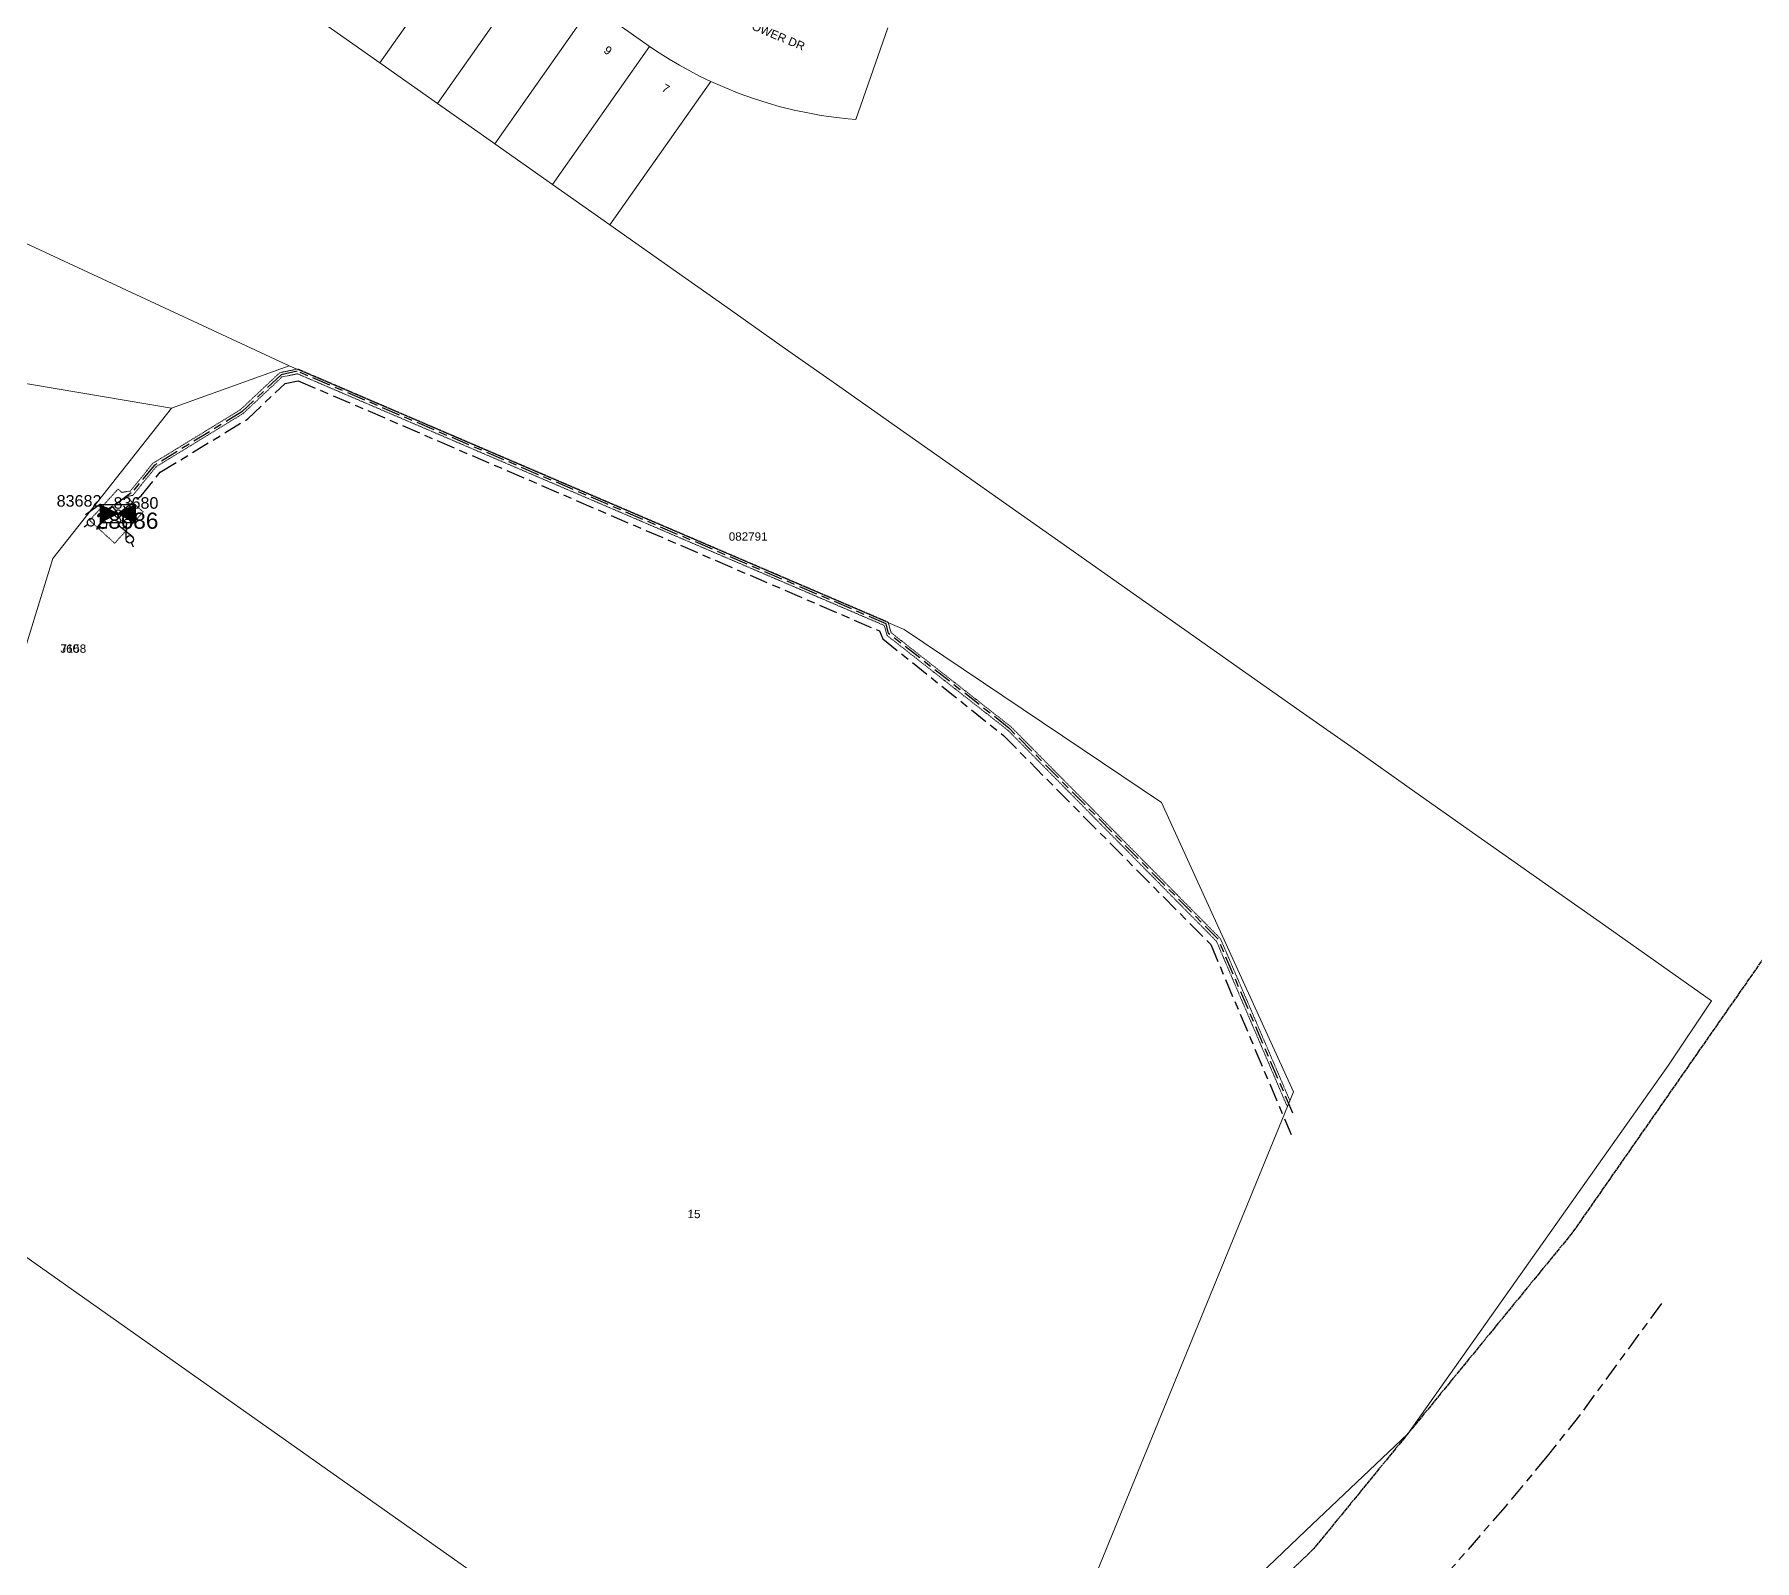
# Model space of a CAD drawing. Header units: metres. Extents: x 299834 to 302538, y 6172833 to 6174390.
# Drawn here: x 301798.2 to 302171, y 6173633.9 to 6173964.7 of the extents above; entities that cross this region are included whole.
import ezdxf
from ezdxf.enums import TextEntityAlignment as Align

# ---------------------------------------------------------------- set-up
doc = ezdxf.new("R2010")
doc.units = ezdxf.units.M
for name, pattern in [('Cable Exist OH', [1, 1, 0]), ('Cable Exist UG', [8.2, 4, -1.2, 1.8, -1.2]), ('HIDDEN', [0.375, 0.25, -0.125]), ('HIDDEN2', [0.1875, 0.125, -0.0625])]:
    doc.linetypes.add(name, pattern=pattern)
doc.layers.get('0').update_dxf_attribs({"color": 6})
for name, color, linetype, lineweight in [('Cadastre Land Parcels_SP_EXT', 9, 'Continuous', 5), ('Cadastre Other Property_SP_EXT', 9, 'HIDDEN', 5), ('Cadastre Roads_SP_EXT', 9, 'Continuous', 5)]:
    doc.layers.add(name, color=color, linetype=linetype, lineweight=lineweight)
for name, color, linetype in [('Equip_HV_EXT', 7, 'Continuous'), ('Equip_LV_EXT', 7, 'Continuous'), ('Mains_HV_EXT', 7, 'Continuous'), ('Mains_TR_EXT', 7, 'Continuous'), ('Sub_SP_EXT', 7, 'Continuous')]:
    doc.layers.add(name, color=color, linetype=linetype)
doc.styles.get("Standard").update_dxf_attribs({"font": 'arial.ttf'})
doc.styles.add('SWITCH_LABEL', font='arial.ttf', dxfattribs={"height": 2.5})

# ---------------------------------------------------------------- blocks, each defined once
blk = doc.blocks.new('SUB_PADMOUNT_EXT')
for points in [[(0, 0), (-3.84, 1.92), (-3.84, -1.92)], [(0, 0), (3.84, 1.92), (3.84, -1.92)]]:
    blk.add_hatch(color=256).paths.add_polyline_path(points)
for p, q in [((3.84, 1.92), (-3.84, -1.92)), ((-3.84, 1.92), (3.84, -1.92))]:
    blk.add_line(p, q)
blk.add_lwpolyline([(-3.84, -1.92), (3.84, -1.92), (3.84, 1.92), (-3.84, 1.92)], close=True)
for tag, height, flags, p in [('ASSET_NUM', 3.5, 8, (2, 2)), ('STREET_CODE', 0.2, 9, (1.5, 0)), ('CONSTRUCTED_VOLTAGE', 0.2, 9, (1.5, -0.2)), ('OPERATING_VOLTAGE', 0.2, 9, (1.5, -0.6)), ('ORIENTATION', 0.2, 9, (1.5, -0.8)), ('OWNED_BY', 0.2, 9, (1.5, -1)), ('OPERATED_BY', 0.2, 9, (1.5, -1.2)), ('SECONDARY_VOLTAGE', 0.2, 9, (1.5, -1.6)), ('STATE', 0.2, 9, (1.5, -1.8)), ('SUBSTATION_TYPE', 0.2, 9, (1.5, -2.2)), ('STREETNAME', 0.2, 9, (1.5, -3)), ('SUBURB', 0.2, 9, (1.5, -3.2)), ('Z', 0.2, 1, (1.5, -3.6)), ('NO_PHASES', 0.2, 9, (1.5, -0.4)), ('MAINTAINED_BY', 0.2, 9, (1.5, -1.4)), ('PARENT', 0.2, 9, (1.5, -2)), ('USAGE', 0.2, 9, (1.5, -2.4)), ('LEGEND', 0.2, 9, (1.5, -2.6)), ('LOCATION', 0.2, 9, (1.5, -2.8)), ('NOTES', 0.2, 9, (1.5, -3.4))]:
    blk.add_attdef(tag, text='', height=height, dxfattribs=dict(flags=flags)).set_placement(p, align=Align.MIDDLE_LEFT)
blk = doc.blocks.new('LV_UG_DFUSE_CLOSED_EXT')
for points in [[(1, 0), (0, 0)], [(5.04, 0.73), (2.16, -0.72)], [(5.05, -0.71), (2.16, 0.72)], [(6.2, 0.01), (7.2, 0.01)]]:
    blk.add_lwpolyline(points)
for centre in [(1.8, 0), (5.4, 0.01)]:
    blk.add_circle(centre, 0.8)
at = {"flags": 9}
for tag, p in [('ACTUAL_STATUS', (0, 0)), ('CONSTRUCTED_VOLTAGE', (0, -0.2)), ('OPERATING_VOLTAGE', (0, -0.6)), ('ORIENTATION', (0, -0.8)), ('STATE', (0, -1)), ('SWITCH_TYPE', (0, -1.2)), ('NO_PHASES', (0, -0.4)), ('USAGE', (0, -1.4)), ('NOTES', (0, -1.6))]:
    blk.add_attdef(tag, text='', height=0.2, dxfattribs=at).set_placement(p, align=Align.MIDDLE_LEFT)
at = {"flags": 1}
blk.add_attdef('Z', (0, 0), '', height=0.2, dxfattribs=at)
blk = doc.blocks.new('SWG_HOLEC_SU_EXT')
blk.add_line((1.8, -2), (5.8, -2))
for points in [[(1, 0), (0, 0)], [(6.6, 0), (7.6, 0)]]:
    blk.add_lwpolyline(points)
for points in [[(1.8, -0.8, 1), (1.8, 0.8, 1)], [(5.8, -0.8, 1), (5.8, 0.8, 1)]]:
    blk.add_lwpolyline(points, format="xyb", close=True)
at = {"style": 'SWITCH_LABEL', "flags": 8}
blk.add_attdef('ASSET_NUM', text='', height=2.5, rotation=179.9544, dxfattribs=at).set_placement((-2.4, 0), align=Align.MIDDLE_LEFT)
at = {"flags": 1}
blk.add_attdef('Z', (0, 0), '', height=0.2, dxfattribs=at)
at = {"flags": 9}
for tag, p in [('ACTUAL_STATUS', (0, -0.4)), ('CONSTRUCTED_VOLTAGE', (0, -0.6)), ('OPERATING_VOLTAGE', (0, -1)), ('ORIENTATION', (0, -1.2)), ('OWNED_BY', (0, -1.4)), ('STATE', (0, -1.8)), ('SWITCH_TYPE', (0, -2)), ('STREETNAME', (0, -2.6)), ('SUBURB', (0, -2.8)), ('NO_PHASES', (0, -0.8)), ('PARENT', (0, -1.6)), ('USAGE', (0, -2.2)), ('LOCATION', (0, -2.4)), ('NOTES', (0, -3))]:
    blk.add_attdef(tag, text='', height=0.2, dxfattribs=at).set_placement(p, align=Align.MIDDLE_LEFT)
at = {"style": 'SWITCH_LABEL', "flags": 9}
blk.add_attdef('STREET_CODE', text='', height=0.2, dxfattribs=at).set_placement((0, -0.2), align=Align.MIDDLE_LEFT)

msp = doc.modelspace()

# ---------------------------------------------------------------- linework, layer by layer
at = {"layer": 'Cadastre Land Parcels_SP_EXT', "linetype": 'Continuous'}
for points in [[(301524.09, 6174046.22), (301658.15, 6173983.82), (301853.42, 6173892.93), (301986.68, 6173835.77), (302042.46, 6173798.24), (302071.09, 6173735.58), (302004.23, 6173572.36)], [(301702.59, 6173904.86), (301827.91, 6173883.7), (301853.42, 6173892.93), (301658.15, 6173983.82)], [(302051.01, 6173618.71), (302073.67, 6173640.4), (302095.83, 6173661.45), (302152.36, 6173741.35), (302161.69, 6173755.28), (302137.52, 6173772.31), (302122.32, 6173783.02), (302109.86, 6173791.79), (302097.4, 6173800.57), (302084.94, 6173809.35), (302072.48, 6173818.12), (302060.02, 6173826.9), (302047.55, 6173835.68), (302035.09, 6173844.45), (302022.62, 6173853.23), (302010.16, 6173862.01), (301997.69, 6173870.79), (301985.23, 6173879.56), (301972.76, 6173888.34), (301960.29, 6173897.12), (301947.83, 6173905.9), (301935.37, 6173914.67), (301922.91, 6173923.45), (301910.46, 6173932.22), (301898, 6173941), (301896.94, 6173941.74), (301885.54, 6173949.77), (301873.08, 6173958.55), (301860.62, 6173967.33)], [(301793.9, 6173824.09), (301802.2, 6173851.15), (301827.91, 6173883.7), (301702.59, 6173904.86)], [(301590, 6173391.53), (301698.33, 6173408.4), (301698.33, 6173408.4), (301737.41, 6173416.44), (301758.96, 6173419.45), (301787.1, 6173426.18), (301814.2, 6173435.67), (301840.04, 6173447.83), (301865.27, 6173461.06), (301888.65, 6173477.45), (301910.9, 6173495.41), (301947.76, 6173529.82), (301948.05, 6173530.09), (301967.68, 6173544.52), (301979.56, 6173553.21), (301989.82, 6173563.17), (301935.21, 6173601.76), (301778.58, 6173712.27), (301663.17, 6173686.83), (301644.78, 6173682.68), (301622.26, 6173677.6), (301599.79, 6173672.53)]]:
    msp.add_lwpolyline(points, dxfattribs=at)
for points in [[(301894.12, 6173988.45), (301881.67, 6173997.23), (301860.62, 6173967.33), (301873.08, 6173958.55), (301894.12, 6173988.45)], [(301906.58, 6173979.68), (301894.12, 6173988.45), (301873.08, 6173958.55), (301885.54, 6173949.77), (301906.58, 6173979.68)], [(301919.04, 6173970.9), (301906.58, 6173979.68), (301885.54, 6173949.77), (301896.94, 6173941.74), (301898, 6173941), (301919.04, 6173970.9)], [(301931.49, 6173962.13), (301931.19, 6173962.34), (301930.92, 6173962.53), (301930.69, 6173962.69), (301919.04, 6173970.9), (301898, 6173941), (301910.46, 6173932.22), (301931.49, 6173962.13)], [(301944.78, 6173954.53), (301942.48, 6173955.64), (301940.21, 6173956.82), (301937.98, 6173958.05), (301935.78, 6173959.35), (301933.62, 6173960.71), (301931.49, 6173962.13), (301910.46, 6173932.22), (301922.91, 6173923.45), (301944.78, 6173954.53)], [(302004.23, 6173572.36), (302071.09, 6173735.58), (302042.46, 6173798.24), (301986.68, 6173835.77), (301853.42, 6173892.93), (301827.91, 6173883.7), (301802.2, 6173851.15), (301793.9, 6173824.09), (301778.58, 6173712.27), (301935.21, 6173601.76), (301989.82, 6173563.17), (301992.61, 6173561.2), (302004.23, 6173572.36)]]:
    msp.add_lwpolyline(points, close=True, dxfattribs=at)
at = {"layer": 'Cadastre Other Property_SP_EXT', "linetype": 'HIDDEN2'}
msp.add_lwpolyline([(302070.3, 6173733.63), (302055.24, 6173768.76), (302009.88, 6173814.64), (301983.87, 6173835.06), (301983.23, 6173837.36), (301855.31, 6173892.21), (301851.37, 6173891.42), (301842.8, 6173883.35), (301823.87, 6173871.77), (301818.97, 6173865.75), (301817.11, 6173865.47), (301816.32, 6173866.19), (301810.15, 6173859.41), (301815.58, 6173854.45), (301821.76, 6173861.23), (301818.08, 6173864.57), (301819.51, 6173864.82), (301824.55, 6173871.02), (301843.42, 6173882.56), (301851.85, 6173890.49), (301855.2, 6173891.17), (301982.39, 6173836.63), (301983, 6173834.46), (302009.22, 6173813.89), (302054.39, 6173768.18), (302069.75, 6173732.3), (302070.3, 6173733.63)], close=True, dxfattribs=at)
at = {"layer": 'Cadastre Roads_SP_EXT', "linetype": 'Continuous'}
msp.add_lwpolyline([(301919.04, 6173970.9), (301930.69, 6173962.69), (301930.92, 6173962.53), (301931.19, 6173962.34), (301931.49, 6173962.13), (301933.62, 6173960.71), (301935.78, 6173959.35), (301937.98, 6173958.05), (301940.21, 6173956.82), (301942.48, 6173955.64), (301944.78, 6173954.53), (301947.82, 6173953.19), (301950.91, 6173951.95), (301954.05, 6173950.83), (301957.22, 6173949.82), (301959.62, 6173949.14), (301962.89, 6173948.32), (301966.2, 6173947.63), (301968.7, 6173947.19), (301972.04, 6173946.71), (301974.56, 6173946.43), (301976.24, 6173946.28), (301983.15, 6173966.14)], dxfattribs=at)
at = {"layer": 'Mains_HV_EXT', "linetype": 'Cable Exist UG'}
for points in [[(302070.93, 6173730.92), (302054.76, 6173768.63), (302009.41, 6173814.4), (301983.32, 6173834.88), (301982.81, 6173836.98), (301855.12, 6173891.76), (301851.65, 6173890.92), (301843.13, 6173882.9), (301824.22, 6173871.34), (301819.18, 6173865.35), (301815.12, 6173862.38), (301816.26, 6173860.84)], [(301816.26, 6173860.84), (301821.36, 6173864.73), (301825.46, 6173869.85), (301844.45, 6173881.41), (301852.52, 6173889.09), (301855.38, 6173889.67), (301981.32, 6173835.45), (301982.09, 6173833.72), (302008.2, 6173812.8), (302053.14, 6173767.47), (302070.58, 6173726.27)], [(302150.81, 6173689.64), (302133.09, 6173665.43), (302126.04, 6173656.57), (302116.94, 6173645.57), (302104.71, 6173631.55), (302094.6, 6173620.51), (302092, 6173617.62), (302081.56, 6173604.46), (302072.22, 6173593.25), (302070.25, 6173590.94), (302057.85, 6173579.04), (302037.49, 6173559.47), (302017.57, 6173540.34), (301996.63, 6173520.23), (301984.39, 6173508.46), (301968.62, 6173493.32), (301950.7, 6173476.11), (301934.99, 6173461.01), (301911.47, 6173438.43), (301901.65, 6173434.58), (301892, 6173430.81), (301888.62, 6173429.49), (301874.84, 6173421.21)]]:
    msp.add_lwpolyline(points, dxfattribs=at)
at = {"layer": 'Mains_TR_EXT', "linetype": 'Cable Exist OH'}
msp.add_lwpolyline([(302512.55, 6174356.69), (302537.71, 6174245.51), (302450.94, 6174215.16), (302367.08, 6174186.66), (302311.18, 6174098.61), (302254.22, 6174020.52), (302215.58, 6173919.91), (302175.45, 6173814.26), (302188.17, 6173786.36), (302131.48, 6173704.96), (302075.48, 6173636.54), (302034.35, 6173596.63), (302004.77, 6173567.46), (301937.54, 6173514.72), (301864.98, 6173456.4), (301803.49, 6173427.69), (301741.61, 6173413.03), (301663.01, 6173398.87), (301629.74, 6173393.69)], dxfattribs=at)

# ---------------------------------------------------------------- block references
at = {"layer": 'Equip_HV_EXT'}
ref = msp.add_blockref('SWG_HOLEC_SU_EXT', (301815.12, 6173862.38), dxfattribs=dict(at, rotation=215.883843744061))
ref.add_attrib('ASSET_NUM', '83682', dxfattribs={"layer": '0', "height": 2.5, "style": 'SWITCH_LABEL'}).set_placement((301812.72, 6173863.63), align=Align.MIDDLE_RIGHT)
ref = msp.add_blockref('SWG_HOLEC_SU_EXT', (301817.75, 6173861.93), dxfattribs=dict(at, rotation=216.6436742091487))
ref.add_attrib('ASSET_NUM', '83680', dxfattribs={"layer": '0', "height": 2.5, "style": 'SWITCH_LABEL'}).set_placement((301815.35, 6173863.18), align=Align.MIDDLE_LEFT)
at = {"layer": 'Equip_LV_EXT', "rotation": 295.0391812886264}
msp.add_blockref('LV_UG_DFUSE_CLOSED_EXT', (301816.57, 6173860.18), dxfattribs=at)
at = {"layer": 'Sub_SP_EXT'}
ref = msp.add_blockref('SUB_PADMOUNT_EXT', (301816.26, 6173860.84), dxfattribs=at)
ref.add_attrib('ASSET_NUM', '28686', dxfattribs={"layer": '0', "height": 3.5}).set_placement((301818.26, 6173861.09), align=Align.TOP_CENTER)

# ---------------------------------------------------------------- texts
at = {"layer": 'Cadastre Land Parcels_SP_EXT'}
for s, rotation, p in [('9', 323.7209, (301921.39, 6173960.95)), ('7', 330.5453, (301933.98, 6173952.56)), ('15', 359.306, (301939.74, 6173708.19))]:
    msp.add_text(s, height=1.8, rotation=rotation, dxfattribs=at).set_placement(p)
at = {"layer": 'Cadastre Other Property_SP_EXT'}
msp.add_text('082791', height=1.8, dxfattribs=at).set_placement((301948.69, 6173855.01))
at = {"layer": 'Cadastre Roads_SP_EXT'}
msp.add_text('POWER DR', height=1.8, rotation=337.3635, dxfattribs=at).set_placement((301951.95, 6173966.51))
at = {"layer": 'Mains_TR_EXT'}
for s in ['J60', '7158']:
    msp.add_text(s, height=1.8, dxfattribs=at).set_placement((301803.82, 6173830.71))

doc.saveas('drawing.dxf')
